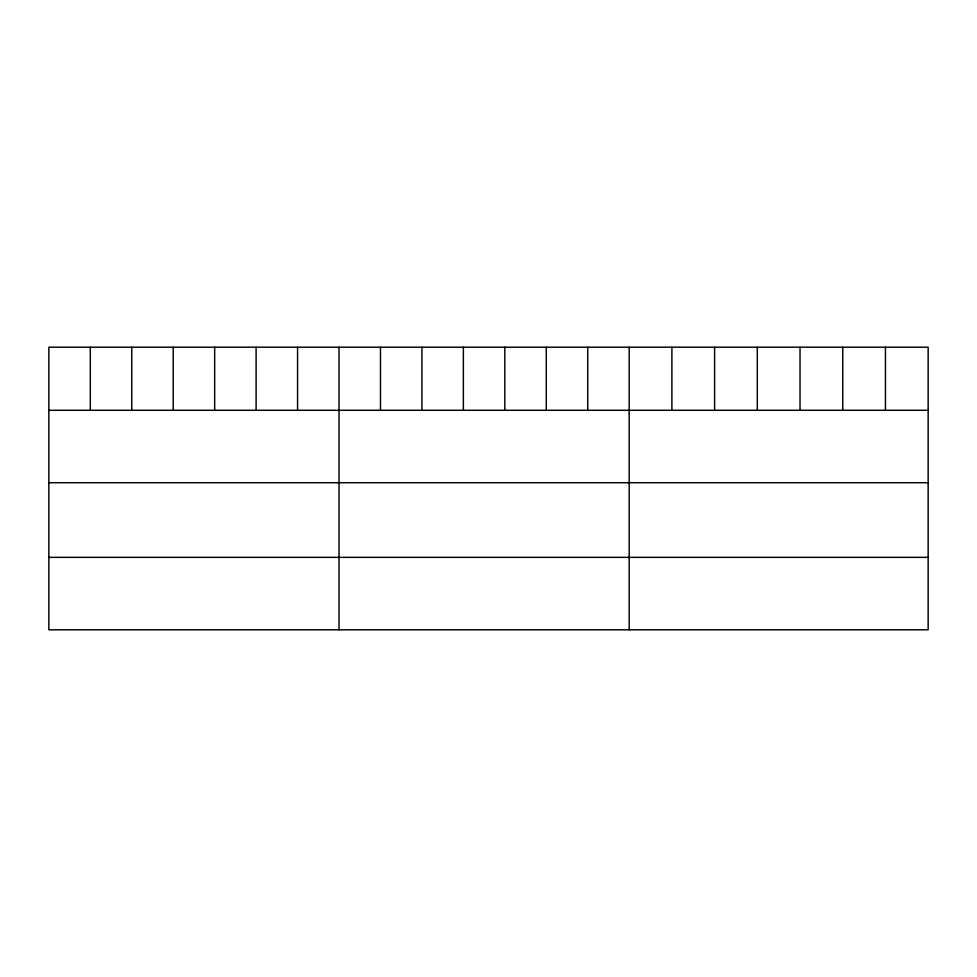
<?xml version="1.0" encoding="UTF-8"?>
<svg xmlns="http://www.w3.org/2000/svg" width="977" height="977" viewBox="0 0 977 977"><rect width="100%" height="100%" fill="white"/><g stroke="black" fill="none" stroke-linecap="round" stroke-linejoin="round"><path stroke-width="1.47" d="M928.15 410.291L928.15 629.799L48.85 629.799L48.85 347.201L928.15 347.201L928.15 410.291L48.85 410.291M48.85 482.723L928.15 482.723M48.85 557.354L928.15 557.354M885.443 347.201L885.443 410.291M842.736 347.201L842.736 410.291M800.029 347.201L800.029 410.291M757.309 347.201L757.309 410.291M714.602 347.201L714.602 410.291M671.895 347.201L671.895 410.291M629.188 347.201L629.188 629.799M587.739 347.201L587.739 410.291M546.277 347.201L546.277 410.291M504.828 347.201L504.828 410.291M463.379 347.201L463.379 410.291M421.93 347.201L421.93 410.291M380.468 347.201L380.468 410.291M339.019 347.201L339.019 629.799M297.57 347.201L297.57 410.291M256.108 347.201L256.108 410.291M214.659 347.201L214.659 410.291M173.21 347.201L173.21 410.291M131.761 347.201L131.761 410.291M90.299 347.201L90.299 410.291"/></g></svg>
